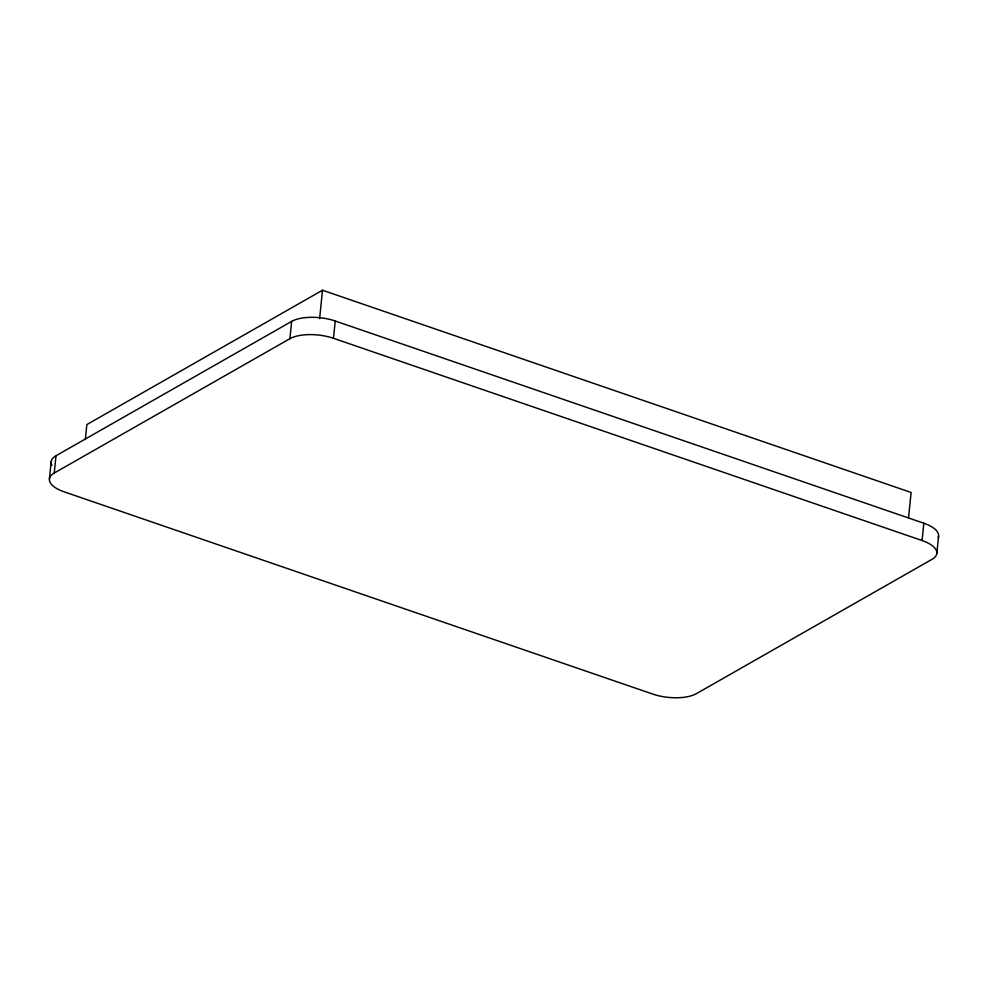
<?xml version="1.0" encoding="UTF-8"?>
<svg xmlns="http://www.w3.org/2000/svg" width="988" height="988" viewBox="0 0 988 988"><rect width="100%" height="100%" fill="white"/><g stroke="black" fill="none" stroke-linecap="round" stroke-linejoin="round"><path stroke-width="1.48" d="M49.4 479.081L51.154 461.779M923.842 523.232L922.088 540.535A31.74 12.968 5.8 0 1 932.005 559.332L696.355 693.675A31.74 12.968 5.8 0 1 652.772 694.082L64.158 491.839A31.74 12.968 5.8 0 1 54.229 473.042L55.995 455.752L291.645 321.396A31.74 12.968 5.8 0 1 335.228 321.001L923.842 523.232A31.74 12.968 5.8 0 1 938.168 537.657M85.326 439.524L86.845 424.581L322.496 290.225L911.109 492.469L908.528 517.885M54.229 473.042L289.892 338.699L291.645 321.396M319.618 318.63L322.496 290.225M922.088 540.535L333.475 338.291L335.228 321.001M936.846 553.292L938.6 536.002M51.919 465.225A31.74 12.968 5.8 0 1 55.995 455.752M289.892 338.699A31.74 12.968 5.8 0 1 333.475 338.291"/></g></svg>
